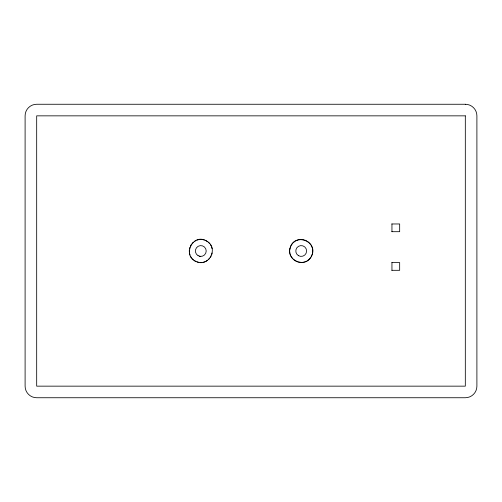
<?xml version="1.0" encoding="UTF-8"?>
<svg xmlns="http://www.w3.org/2000/svg" width="502" height="502" viewBox="0 0 502 502"><rect width="100%" height="100%" fill="white"/><g stroke="black" fill="none" stroke-linecap="round" stroke-linejoin="round"><path stroke-width="0.75" d="M312.677 251.464L312.376 253.742M312.702 250.755L312.407 248.477M189.292 250.303L189.336 252.017M189.461 249.017L189.869 247.348M212.139 252.983L211.731 254.652M290.024 248.258C294.185 231.573 319.68 241.813 311.19 256.767C305.247 268.332 286.372 260.35 290.024 248.258L289.616 251L289.993 253.523M290.231 247.586L291.116 245.459M312.169 254.414L311.284 256.541M190.365 246.149L191.187 244.643M211.235 255.851L210.413 257.357M291.493 244.863L292.892 243.037M310.907 257.137L309.508 258.963M191.971 243.614L193.157 242.372M209.629 258.386L208.443 259.628M293.413 242.56L295.232 241.161M308.987 259.44L307.168 260.839M194.186 241.581L195.654 240.684M207.414 260.419L205.945 261.316M295.86 240.828L297.987 239.95M306.54 261.172L304.413 262.05M196.847 240.188L198.497 239.705M204.753 261.812L203.103 262.295M298.677 239.793L300.955 239.498M303.723 262.207L301.445 262.502M199.783 239.536L201.497 239.492M201.817 262.464L200.103 262.508M391.817 223.967L399.667 223.967L399.667 231.692L391.817 231.692M391.817 262.552L399.667 262.584L399.667 270.308L391.817 270.308M301.664 239.523L303.942 239.824M300.736 262.477L298.458 262.176M202.783 239.661L204.452 240.069M199.401 256.221L200.8 256.409M198.817 262.339C180.387 258.856 192.235 230.907 207.627 241.638C218.426 248.691 208.838 266.587 197.148 261.931M304.614 240.031L306.741 240.916M297.786 261.969L295.659 261.084M205.651 240.565L207.157 241.387M195.949 261.435L194.443 260.613M307.337 241.293L309.163 242.692M295.063 260.707L293.237 259.308M208.186 242.171L209.428 243.357M193.414 259.829L192.172 258.643M309.64 243.213L311.039 245.032M292.76 258.787L291.361 256.968M210.219 244.386L211.116 245.854M191.381 257.614L190.484 256.145M311.372 245.66L312.25 247.787M291.028 256.34L290.15 254.213M211.612 247.047L212.095 248.697M189.988 254.953L189.505 253.303M391.949 223.967L391.949 231.692M391.949 262.584L391.949 270.308M465.316 104.259L36.684 104.259A11.584 11.584 0 0 0 25.1 115.849L25.1 386.151A11.584 11.584 0 0 0 36.684 397.741L465.316 397.741A11.584 11.584 0 0 0 476.9 386.151L476.9 115.849A11.584 11.584 0 0 0 465.316 104.259M465.316 115.849L36.684 115.849L36.684 386.151L465.316 386.151L465.316 115.849M198.095 255.681A5.409 5.409 0 0 0 206.209 251A5.409 5.409 0 0 0 198.095 246.319A5.409 5.409 0 0 0 198.095 255.681M298.495 255.681A5.409 5.409 0 0 0 306.609 251A5.409 5.409 0 0 0 298.495 246.319A5.409 5.409 0 0 0 298.495 255.681"/></g></svg>
